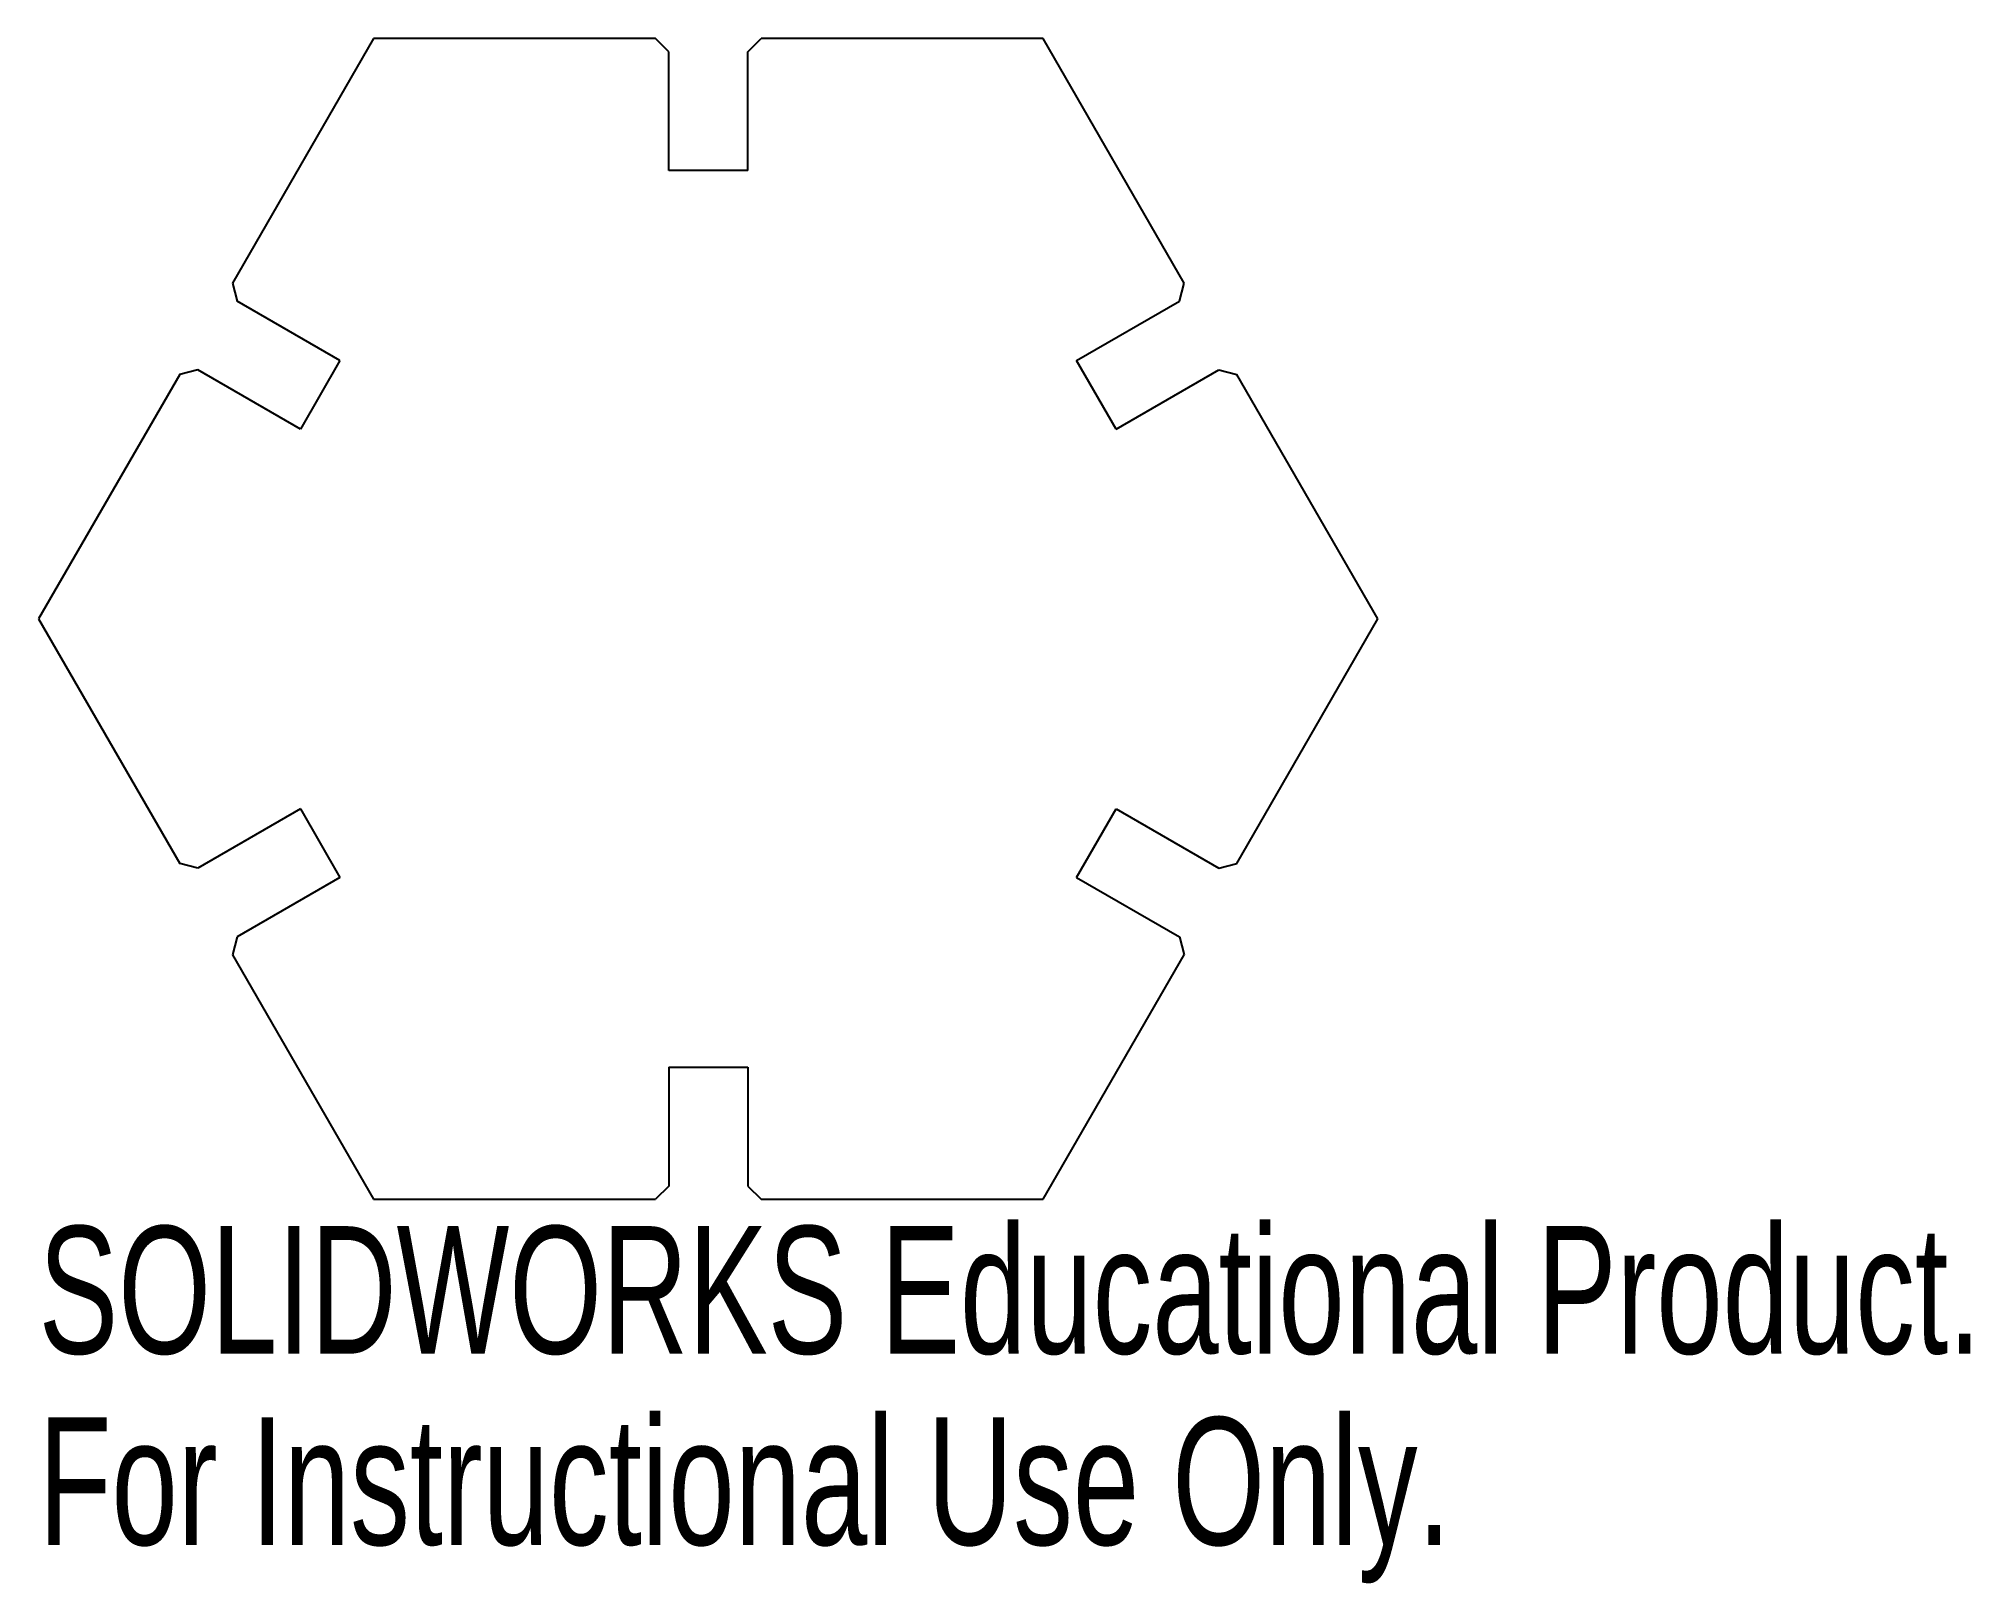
# Model space of a CAD drawing. Header units: millimetres. Extents: x -36.1 to 37.2, y -27.8 to 30.8.
import ezdxf

# ---------------------------------------------------------------- set-up
doc = ezdxf.new("R2010")
doc.units = ezdxf.units.MM
doc.styles.add('SLDTEXTSTYLE0', font='TXT', dxfattribs={"width": 0.7})

msp = doc.modelspace()

# ---------------------------------------------------------------- linework, layer by layer
at = {"color": 7, "linetype": 'Continuous'}
for p, q in [((-23.408, 30.763), (-28.758, 21.496)), ((-12.708, 30.763), (-23.408, 30.763)), ((-12.208, 30.263), (-12.708, 30.763)), ((-12.208, 25.763), (-12.208, 30.263)), ((-9.208, 30.263), (-8.708, 30.763)), ((-9.208, 25.763), (-9.208, 30.263)), ((1.992, 30.763), (-8.708, 30.763)), ((7.342, 21.496), (1.992, 30.763)), ((-9.208, 25.763), (-12.208, 25.763)), ((-28.758, 21.496), (-28.575, 20.813)), ((7.159, 20.813), (7.342, 21.496)), ((-24.678, 18.563), (-28.575, 20.813)), ((3.262, 18.563), (7.159, 20.813)), ((-24.678, 18.563), (-26.178, 15.965)), ((4.762, 15.965), (3.262, 18.563)), ((-30.758, 18.032), (-36.108, 8.766)), ((-30.075, 18.215), (-30.758, 18.032)), ((-26.178, 15.965), (-30.075, 18.215)), ((4.762, 15.965), (8.659, 18.215)), ((8.659, 18.215), (9.342, 18.032)), ((14.692, 8.766), (9.342, 18.032)), ((-36.108, 8.766), (-30.758, -0.501)), ((9.342, -0.501), (14.692, 8.766)), ((-26.178, 1.566), (-30.075, -0.684)), ((-26.178, 1.566), (-24.678, -1.032)), ((3.262, -1.032), (4.762, 1.566)), ((4.762, 1.566), (8.659, -0.684)), ((-30.075, -0.684), (-30.758, -0.501)), ((8.659, -0.684), (9.342, -0.501)), ((-24.678, -1.032), (-28.575, -3.282)), ((3.262, -1.032), (7.159, -3.282)), ((-28.575, -3.282), (-28.758, -3.965)), ((7.159, -3.282), (7.342, -3.965)), ((-28.758, -3.965), (-23.408, -13.231)), ((1.992, -13.231), (7.342, -3.965)), ((-12.208, -8.231), (-9.208, -8.231)), ((-12.208, -8.231), (-12.208, -12.731)), ((-9.208, -8.231), (-9.208, -12.731)), ((-12.208, -12.731), (-12.708, -13.231)), ((-9.208, -12.731), (-8.708, -13.231)), ((-23.408, -13.231), (-12.708, -13.231)), ((-8.708, -13.231), (1.992, -13.231))]:
    msp.add_line(p, q, dxfattribs=at)

# ---------------------------------------------------------------- texts
at = {"color": 7, "linetype": 'Continuous', "char_height": 4.83362, "attachment_point": 1, "style": 'SLDTEXTSTYLE0'}
for s, insert in [('SOLIDWORKS Educational Product.', (-36.108, -14.251)), ('For Instructional Use Only.', (-36.108, -21.501))]:
    msp.add_mtext(s, dxfattribs=dict(at, insert=insert))

doc.saveas('drawing.dxf')
